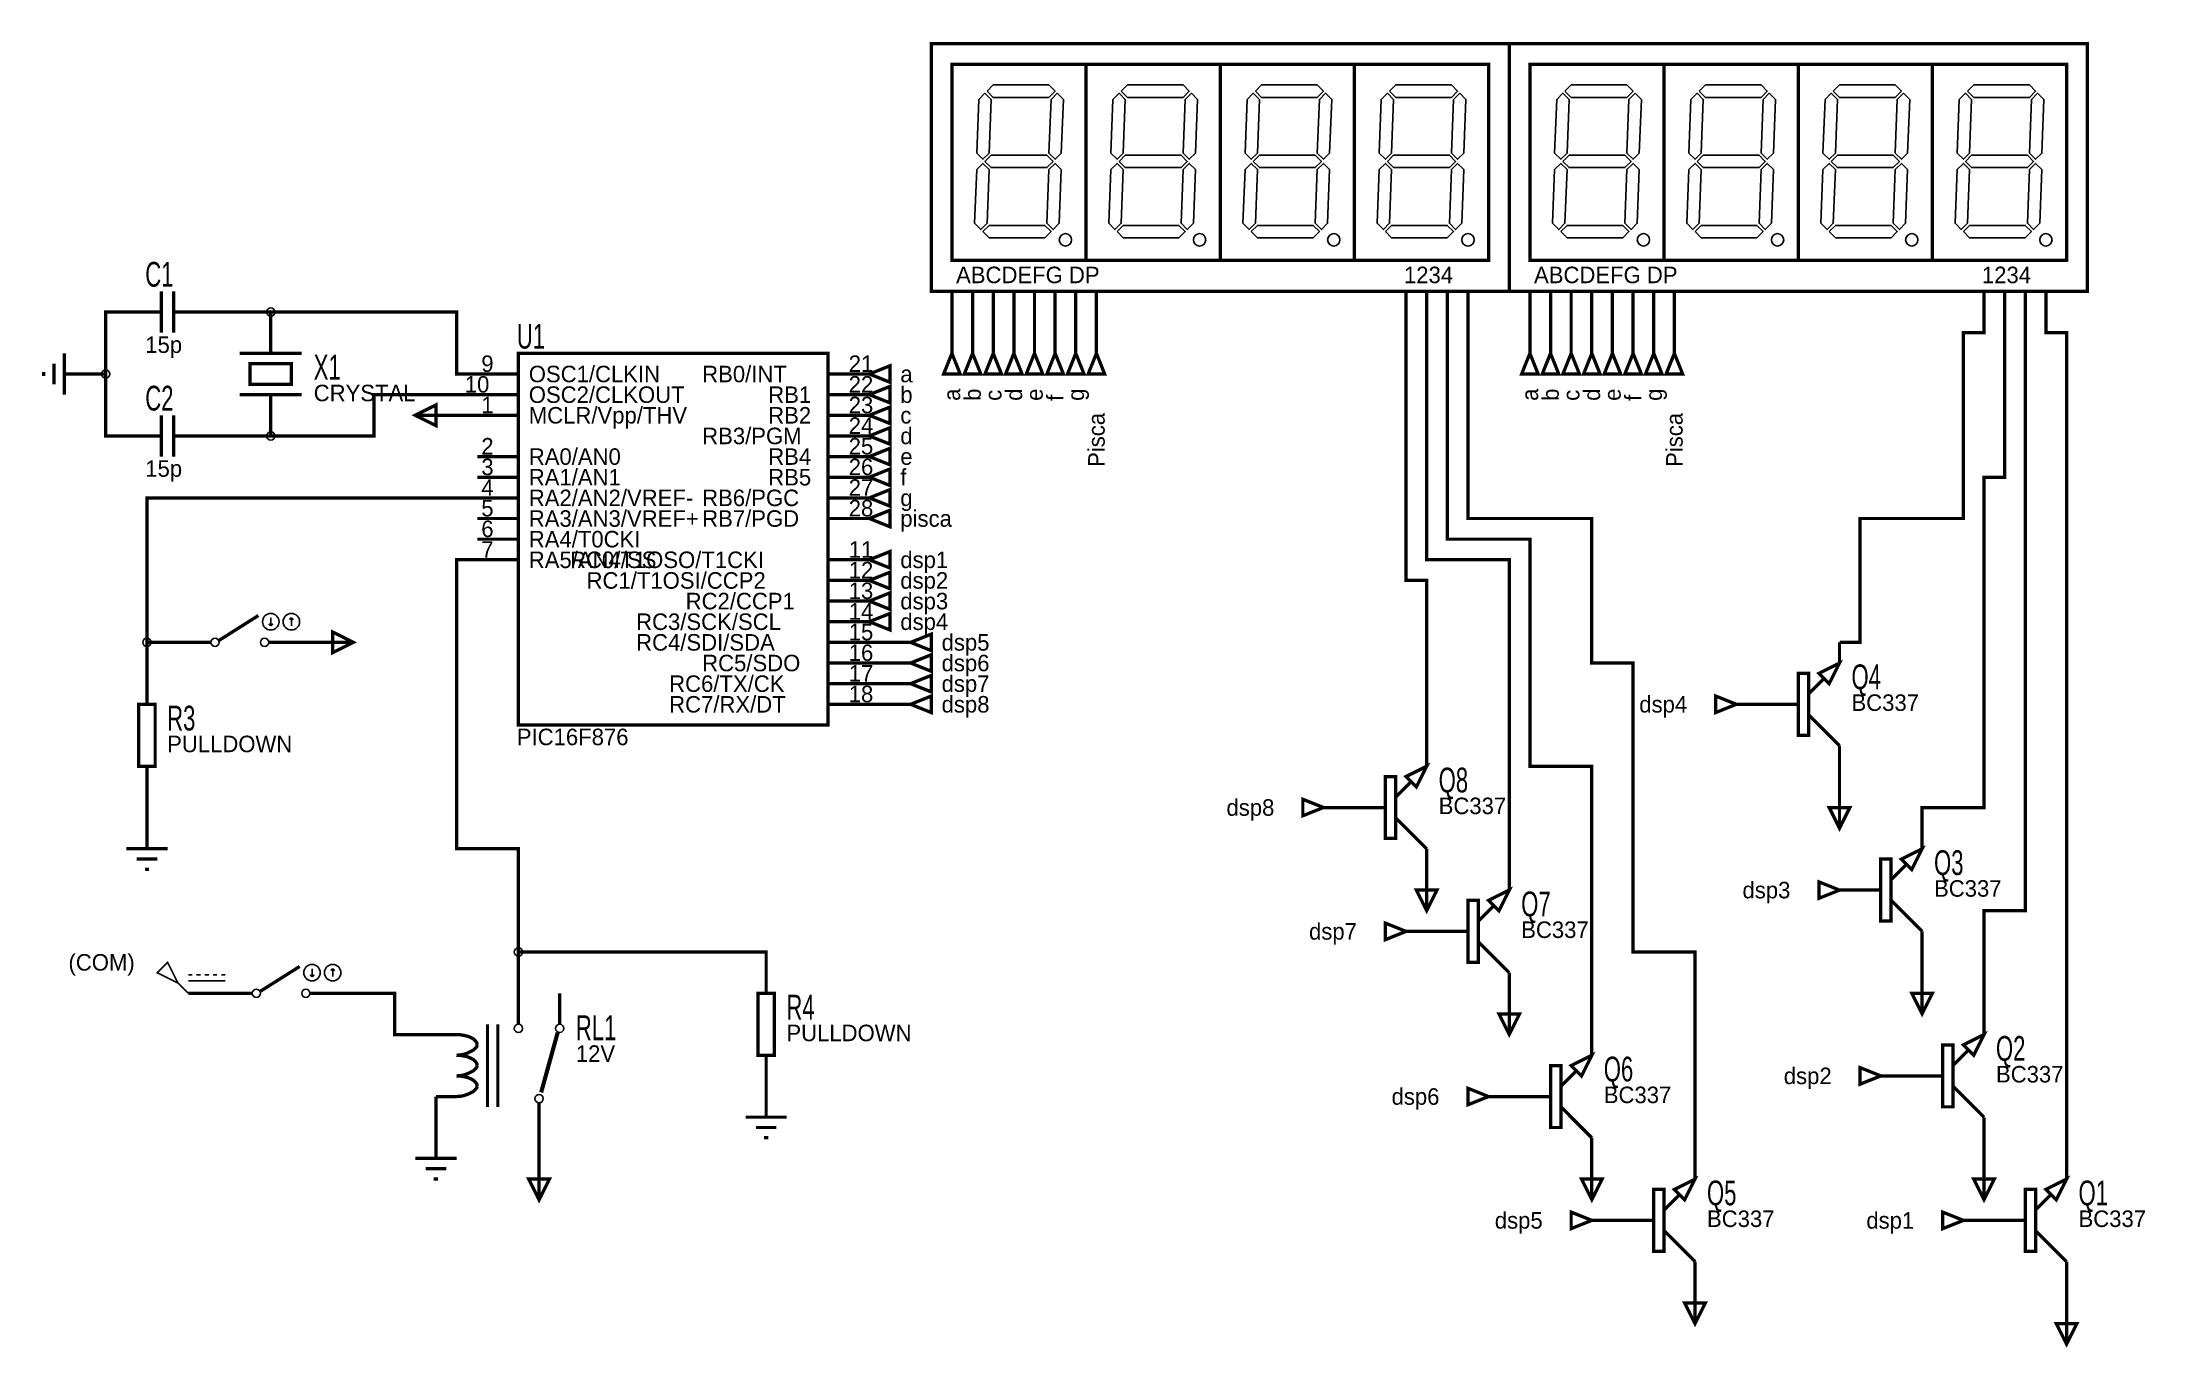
# Model space of a CAD drawing. Extents: x -5.2 to 5, y -2.9 to 3.4.
import ezdxf

# ---------------------------------------------------------------- set-up
doc = ezdxf.new("R2010")
doc.units = 0
doc.layers.get('0').update_dxf_attribs({"linetype": 'CONTINUOUS'})

msp = doc.modelspace()

# ---------------------------------------------------------------- linework, layer by layer
for points, const_width in [([(-0.9, 2.2), (1.9, 2.2), (1.9, 3.4), (-0.9, 3.4), (-0.9, 2.2)], 0.016), ([(1.9, 2.2), (4.7, 2.2), (4.7, 3.4), (1.9, 3.4), (1.9, 2.2)], 0.016), ([(-0.8, 2.35), (-0.15, 2.35), (-0.15, 3.3), (-0.8, 3.3), (-0.8, 2.35)], 0.016), ([(-0.15, 2.35), (0.5, 2.35), (0.5, 3.3), (-0.15, 3.3), (-0.15, 2.35)], 0.016), ([(0.5, 2.35), (1.15, 2.35), (1.15, 3.3), (0.5, 3.3), (0.5, 2.35)], 0.016), ([(1.15, 2.35), (1.8, 2.35), (1.8, 3.3), (1.15, 3.3), (1.15, 2.35)], 0.016), ([(2, 2.35), (2.65, 2.35), (2.65, 3.3), (2, 3.3), (2, 2.35)], 0.016), ([(2.65, 2.35), (3.3, 2.35), (3.3, 3.3), (2.65, 3.3), (2.65, 2.35)], 0.016), ([(3.3, 2.35), (3.95, 2.35), (3.95, 3.3), (3.3, 3.3), (3.3, 2.35)], 0.016), ([(3.95, 2.35), (4.6, 2.35), (4.6, 3.3), (3.95, 3.3), (3.95, 2.35)], 0.016), ([(-4.63, 2.2), (-4.63, 2)], 0.016), ([(-4.57, 2.2), (-4.57, 2)], 0.016), ([(-0.8, 2.1), (-0.8, 2.2)], 0.016), ([(-0.7, 2.1), (-0.7, 2.2)], 0.016), ([(-0.6, 2.1), (-0.6, 2.2)], 0.016), ([(-0.5, 2.1), (-0.5, 2.2)], 0.016), ([(-0.4, 2.1), (-0.4, 2.2)], 0.016), ([(-0.3, 2.1), (-0.3, 2.2)], 0.016), ([(-0.2, 2.1), (-0.2, 2.2)], 0.016), ([(-0.1, 2.1), (-0.1, 2.2)], 0.016), ([(1.4, 2.1), (1.4, 2.2)], 0.016), ([(1.5, 2.1), (1.5, 2.2)], 0.016), ([(1.6, 2.1), (1.6, 2.2)], 0.016), ([(1.7, 2.1), (1.7, 2.2)], 0.016), ([(2, 2.1), (2, 2.2)], 0.016), ([(2.1, 2.1), (2.1, 2.2)], 0.016), ([(2.2, 2.1), (2.2, 2.2)], 0.016), ([(2.3, 2.1), (2.3, 2.2)], 0.016), ([(2.4, 2.1), (2.4, 2.2)], 0.016), ([(2.5, 2.1), (2.5, 2.2)], 0.016), ([(2.6, 2.1), (2.6, 2.2)], 0.016), ([(2.7, 2.1), (2.7, 2.2)], 0.016), ([(4.2, 2.1), (4.2, 2.2)], 0.016), ([(4.3, 2.1), (4.3, 2.2)], 0.016), ([(4.4, 2.1), (4.4, 2.2)], 0.016), ([(4.5, 2.1), (4.5, 2.2)], 0.016), ([(-4.8, 2.1), (-4.9, 2.1), (-4.9, 1.8)], 0.016), ([(-4.8, 2.1), (-4.7, 2.1)], 0.016), ([(-4.63, 2.1), (-4.7, 2.1)], 0.016), ([(-4.57, 2.1), (-4.5, 2.1)], 0.016), ([(-4.4, 2.1), (-4.5, 2.1)], 0.016), ([(-4.4, 2.1), (-4.1, 2.1)], 0.016), ([(-4.1, 2), (-4.1, 2.1)], 0.016), ([(-3.1, 1.8), (-3.2, 1.8), (-3.2, 2.1), (-4.1, 2.1)], 0.016), ([(-0.8, 2.1), (-0.8, 2)], 0.016), ([(-0.7, 2.1), (-0.7, 2)], 0.016), ([(-0.6, 2.1), (-0.6, 2)], 0.016), ([(-0.5, 2.1), (-0.5, 2)], 0.016), ([(-0.4, 2.1), (-0.4, 2)], 0.016), ([(-0.3, 2.1), (-0.3, 2)], 0.016), ([(-0.2, 2.1), (-0.2, 2)], 0.016), ([(-0.1, 2.1), (-0.1, 2)], 0.016), ([(1.4, 2.1), (1.4, 0.8), (1.5, 0.8), (1.5, 0)], 0.016), ([(1.5, 2.1), (1.5, 0.9), (1.9, 0.9), (1.9, -0.6)], 0.016), ([(1.6, 2.1), (1.6, 1), (2, 1), (2, -0.1), (2.3, -0.1), (2.3, -1.4)], 0.016), ([(1.7, 2.1), (1.7, 1.1), (2.3, 1.1), (2.3, 0.4), (2.5, 0.4), (2.5, -1), (2.8, -1), (2.8, -2)], 0.016), ([(2, 2.1), (2, 2)], 0.016), ([(2.1, 2.1), (2.1, 2)], 0.016), ([(2.2, 2.1), (2.2, 2)], 0.016), ([(2.3, 2.1), (2.3, 2)], 0.016), ([(2.4, 2.1), (2.4, 2)], 0.016), ([(2.5, 2.1), (2.5, 2)], 0.016), ([(2.6, 2.1), (2.6, 2)], 0.016), ([(2.7, 2.1), (2.7, 2)], 0.016), ([(4.2, 2.1), (4.2, 2), (4.1, 2), (4.1, 1.1), (3.6, 1.1), (3.6, 0.5), (3.5, 0.5)], 0.016), ([(4.3, 2.1), (4.3, 1.3), (4.2, 1.3), (4.2, -0.3), (3.9, -0.3), (3.9, -0.4)], 0.016), ([(4.4, 2.1), (4.4, -0.8), (4.2, -0.8), (4.2, -1.3)], 0.016), ([(4.5, 2.1), (4.5, 2), (4.6, 2), (4.6, -2)], 0.016), ([(-4.1, 2), (-4.1, 1.9)], 0.016), ([(-0.8, 1.9), (-0.8, 2)], 0.016), ([(-0.7, 1.9), (-0.7, 2)], 0.016), ([(-0.6, 1.9), (-0.6, 2)], 0.016), ([(-0.5, 1.9), (-0.5, 2)], 0.016), ([(-0.4, 1.9), (-0.4, 2)], 0.016), ([(-0.3, 1.9), (-0.3, 2)], 0.016), ([(-0.2, 1.9), (-0.2, 2)], 0.016), ([(-0.1, 1.9), (-0.1, 2)], 0.016), ([(2, 1.9), (2, 2)], 0.016), ([(2.1, 1.9), (2.1, 2)], 0.016), ([(2.2, 1.9), (2.2, 2)], 0.016), ([(2.3, 1.9), (2.3, 2)], 0.016), ([(2.4, 1.9), (2.4, 2)], 0.016), ([(2.5, 1.9), (2.5, 2)], 0.016), ([(2.6, 1.9), (2.6, 2)], 0.016), ([(2.7, 1.9), (2.7, 2)], 0.016), ([(-5.15, 1.85), (-5.15, 1.75)], 0.016), ([(-5.1, 1.9), (-5.1, 1.7)], 0.016), ([(-3.95, 1.9), (-4.25, 1.9)], 0.016), ([(-4.2, 1.75), (-4, 1.75), (-4, 1.85), (-4.2, 1.85), (-4.2, 1.75)], 0.016), ([(-2.9, 0.1), (-1.4, 0.1), (-1.4, 1.9), (-2.9, 1.9), (-2.9, 0.1)], 0.016), ([(-1.1, 1.76), (-1.1, 1.84), (-1.2, 1.8), (-1.1, 1.76)], 0.016), ([(-0.84, 1.8), (-0.76, 1.8), (-0.8, 1.9), (-0.84, 1.8)], 0.016), ([(-0.74, 1.8), (-0.66, 1.8), (-0.7, 1.9), (-0.74, 1.8)], 0.016), ([(-0.64, 1.8), (-0.56, 1.8), (-0.6, 1.9), (-0.64, 1.8)], 0.016), ([(-0.54, 1.8), (-0.46, 1.8), (-0.5, 1.9), (-0.54, 1.8)], 0.016), ([(-0.44, 1.8), (-0.36, 1.8), (-0.4, 1.9), (-0.44, 1.8)], 0.016), ([(-0.34, 1.8), (-0.26, 1.8), (-0.3, 1.9), (-0.34, 1.8)], 0.016), ([(-0.24, 1.8), (-0.16, 1.8), (-0.2, 1.9), (-0.24, 1.8)], 0.016), ([(-0.14, 1.8), (-0.06, 1.8), (-0.1, 1.9), (-0.14, 1.8)], 0.016), ([(1.96, 1.8), (2.04, 1.8), (2, 1.9), (1.96, 1.8)], 0.016), ([(2.06, 1.8), (2.14, 1.8), (2.1, 1.9), (2.06, 1.8)], 0.016), ([(2.16, 1.8), (2.24, 1.8), (2.2, 1.9), (2.16, 1.8)], 0.016), ([(2.26, 1.8), (2.34, 1.8), (2.3, 1.9), (2.26, 1.8)], 0.016), ([(2.36, 1.8), (2.44, 1.8), (2.4, 1.9), (2.36, 1.8)], 0.016), ([(2.46, 1.8), (2.54, 1.8), (2.5, 1.9), (2.46, 1.8)], 0.016), ([(2.56, 1.8), (2.64, 1.8), (2.6, 1.9), (2.56, 1.8)], 0.016), ([(2.66, 1.8), (2.74, 1.8), (2.7, 1.9), (2.66, 1.8)], 0.016), ([(-5.2, 1.81), (-5.2, 1.79)], 0.016), ([(-5, 1.8), (-5.1, 1.8)], 0.016), ([(-5, 1.8), (-4.9, 1.8)], 0.016), ([(-4.8, 1.5), (-4.9, 1.5), (-4.9, 1.8)], 0.016), ([(-3.1, 1.8), (-2.9, 1.8)], 0.016), ([(-1.2, 1.8), (-1.4, 1.8)], 0.016), ([(-1.2, 1.8), (-1.3, 1.8)], 0.016), ([(-1.2, 1.8), (-1.3, 1.8)], 0.016), ([(-1.1, 1.66), (-1.1, 1.74), (-1.2, 1.7), (-1.1, 1.66)], 0.016), ([(-3.95, 1.7), (-4.25, 1.7)], 0.016), ([(-3.1, 1.7), (-3.6, 1.7), (-3.6, 1.5), (-4.1, 1.5)], 0.016), ([(-4.1, 1.6), (-4.1, 1.7)], 0.016), ([(-3.3, 1.55), (-3.4, 1.6), (-3.3, 1.65), (-3.3, 1.55)], 0.016), ([(-3.1, 1.7), (-2.9, 1.7)], 0.016), ([(-1.2, 1.7), (-1.4, 1.7)], 0.016), ([(-1.2, 1.7), (-1.3, 1.7)], 0.016), ([(-1.2, 1.7), (-1.3, 1.7)], 0.016), ([(-1.1, 1.56), (-1.1, 1.64), (-1.2, 1.6), (-1.1, 1.56)], 0.016), ([(-4.63, 1.6), (-4.63, 1.4)], 0.016), ([(-4.57, 1.6), (-4.57, 1.4)], 0.016), ([(-4.1, 1.6), (-4.1, 1.5)], 0.016), ([(-3.2, 1.6), (-3.4, 1.6)], 0.016), ([(-3.1, 1.6), (-3.2, 1.6)], 0.016), ([(-3.1, 1.6), (-2.9, 1.6)], 0.016), ([(-1.2, 1.6), (-1.4, 1.6)], 0.016), ([(-1.2, 1.6), (-1.3, 1.6)], 0.016), ([(-1.2, 1.6), (-1.3, 1.6)], 0.016), ([(-1.1, 1.46), (-1.1, 1.54), (-1.2, 1.5), (-1.1, 1.46)], 0.016), ([(-4.8, 1.5), (-4.7, 1.5)], 0.016), ([(-4.63, 1.5), (-4.7, 1.5)], 0.016), ([(-4.57, 1.5), (-4.5, 1.5)], 0.016), ([(-4.4, 1.5), (-4.5, 1.5)], 0.016), ([(-4.4, 1.5), (-4.1, 1.5)], 0.016), ([(-1.2, 1.5), (-1.4, 1.5)], 0.016), ([(-1.2, 1.5), (-1.3, 1.5)], 0.016), ([(-1.2, 1.5), (-1.3, 1.5)], 0.016), ([(-1.1, 1.36), (-1.1, 1.44), (-1.2, 1.4), (-1.1, 1.36)], 0.016), ([(-3.1, 1.4), (-2.9, 1.4)], 0.016), ([(-1.2, 1.4), (-1.4, 1.4)], 0.016), ([(-1.2, 1.4), (-1.3, 1.4)], 0.016), ([(-1.2, 1.4), (-1.3, 1.4)], 0.016), ([(-1.1, 1.26), (-1.1, 1.34), (-1.2, 1.3), (-1.1, 1.26)], 0.016), ([(-3.1, 1.3), (-2.9, 1.3)], 0.016), ([(-1.2, 1.3), (-1.4, 1.3)], 0.016), ([(-1.2, 1.3), (-1.3, 1.3)], 0.016), ([(-1.2, 1.3), (-1.3, 1.3)], 0.016), ([(-1.1, 1.16), (-1.1, 1.24), (-1.2, 1.2), (-1.1, 1.16)], 0.016), ([(-3.1, 1.2), (-4.7, 1.2), (-4.7, 0.5)], 0.016), ([(-3.1, 1.2), (-2.9, 1.2)], 0.016), ([(-1.2, 1.2), (-1.4, 1.2)], 0.016), ([(-1.2, 1.2), (-1.3, 1.2)], 0.016), ([(-1.2, 1.2), (-1.3, 1.2)], 0.016), ([(-1.1, 1.06), (-1.1, 1.14), (-1.2, 1.1), (-1.1, 1.06)], 0.016), ([(-3.1, 1.1), (-2.9, 1.1)], 0.016), ([(-1.2, 1.1), (-1.4, 1.1)], 0.016), ([(-1.2, 1.1), (-1.3, 1.1)], 0.016), ([(-1.2, 1.1), (-1.3, 1.1)], 0.016), ([(-3.1, 1), (-2.9, 1)], 0.016), ([(-1.1, 0.86), (-1.1, 0.94), (-1.2, 0.9), (-1.1, 0.86)], 0.016), ([(-3.1, 0.9), (-3.2, 0.9), (-3.2, -0.5), (-2.9, -0.5), (-2.9, -1)], 0.016), ([(-3.1, 0.9), (-2.9, 0.9)], 0.016), ([(-1.2, 0.9), (-1.4, 0.9)], 0.016), ([(-1.2, 0.9), (-1.3, 0.9)], 0.016), ([(-1.2, 0.9), (-1.3, 0.9)], 0.016), ([(-1.1, 0.76), (-1.1, 0.84), (-1.2, 0.8), (-1.1, 0.76)], 0.016), ([(-1.2, 0.8), (-1.4, 0.8)], 0.016), ([(-1.2, 0.8), (-1.3, 0.8)], 0.016), ([(-1.2, 0.8), (-1.3, 0.8)], 0.016), ([(-1.1, 0.66), (-1.1, 0.74), (-1.2, 0.7), (-1.1, 0.66)], 0.016), ([(-4.35, 0.51), (-4.16, 0.63)], 0.016), ([(-4.1, 0.58), (-4.1, 0.62)], 0.008), ([(-4, 0.62), (-4.01, 0.61)], 0.008), ([(-4, 0.62), (-3.99, 0.61)], 0.008), ([(-4, 0.62), (-4, 0.58)], 0.008), ([(-1.2, 0.7), (-1.4, 0.7)], 0.016), ([(-1.2, 0.7), (-1.3, 0.7)], 0.016), ([(-1.2, 0.7), (-1.3, 0.7)], 0.016), ([(-1.1, 0.56), (-1.1, 0.64), (-1.2, 0.6), (-1.1, 0.56)], 0.016), ([(-4.1, 0.58), (-4.11, 0.59)], 0.008), ([(-4.1, 0.58), (-4.09, 0.59)], 0.008), ([(-3.8, 0.55), (-3.7, 0.5), (-3.8, 0.45), (-3.8, 0.55)], 0.016), ([(-1.2, 0.6), (-1.4, 0.6)], 0.016), ([(-1.2, 0.6), (-1.3, 0.6)], 0.016), ([(-1.2, 0.6), (-1.3, 0.6)], 0.016), ([(-0.9, 0.54), (-0.9, 0.46), (-1, 0.5), (-0.9, 0.54)], 0.016), ([(-4.7, 0.3), (-4.7, 0.5)], 0.016), ([(-4.5, 0.5), (-4.7, 0.5)], 0.016), ([(-4.5, 0.5), (-4.4, 0.5)], 0.016), ([(-4.4, 0.5), (-4.39, 0.5)], 0.016), ([(-4.11, 0.5), (-4.1, 0.5)], 0.016), ([(-4, 0.5), (-4.1, 0.5)], 0.016), ([(-3.9, 0.5), (-4, 0.5)], 0.016), ([(-3.9, 0.5), (-3.7, 0.5)], 0.016), ([(-1.2, 0.5), (-1.4, 0.5)], 0.016), ([(-1.2, 0.4), (-1.4, 0.4)], 0.016), ([(-1.2, 0.5), (-1.1, 0.5)], 0.016), ([(-1.2, 0.4), (-1.1, 0.4)], 0.016), ([(-1, 0.5), (-1.1, 0.5)], 0.016), ([(-1, 0.4), (-1.1, 0.4)], 0.016), ([(-0.9, 0.44), (-0.9, 0.36), (-1, 0.4), (-0.9, 0.44)], 0.016), ([(3.5, 0.4), (3.4, 0.35), (3.45, 0.3), (3.5, 0.4)], 0.016), ([(3.5, 0.5), (3.5, 0.4)], 0.016), ([(-4.7, 0.3), (-4.7, 0.2)], 0.016), ([(-1.2, 0.3), (-1.4, 0.3)], 0.016), ([(-1.2, 0.3), (-1.1, 0.3)], 0.016), ([(-1, 0.3), (-1.1, 0.3)], 0.016), ([(-0.9, 0.34), (-0.9, 0.26), (-1, 0.3), (-0.9, 0.34)], 0.016), ([(3.3, 0.05), (3.35, 0.05), (3.35, 0.35), (3.3, 0.35), (3.3, 0.05)], 0.016), ([(3.35, 0.25), (3.42, 0.32)], 0.016), ([(-4.74, -0.1), (-4.66, -0.1), (-4.66, 0.2), (-4.74, 0.2), (-4.74, -0.1)], 0.016), ([(-1.2, 0.2), (-1.4, 0.2)], 0.016), ([(-1.2, 0.2), (-1.1, 0.2)], 0.016), ([(-1, 0.2), (-1.1, 0.2)], 0.016), ([(-0.9, 0.24), (-0.9, 0.16), (-1, 0.2), (-0.9, 0.24)], 0.016), ([(2.9, 0.24), (2.9, 0.16), (3, 0.2), (2.9, 0.24)], 0.016), ([(3, 0.2), (3.1, 0.2)], 0.016), ([(3.2, 0.2), (3.1, 0.2)], 0.016), ([(3.2, 0.2), (3.3, 0.2)], 0.016), ([(3.35, 0.15), (3.5, 0)], 0.016), ([(1.5, 0), (1.5, -0.1)], 0.016), ([(3.5, -0.1), (3.5, 0)], 0.016), ([(-4.7, -0.2), (-4.7, -0.1)], 0.016), ([(1.5, -0.1), (1.4, -0.15), (1.45, -0.2), (1.5, -0.1)], 0.016), ([(3.5, -0.2), (3.5, -0.1)], 0.016), ([(-4.7, -0.4), (-4.7, -0.2)], 0.016), ([(1.3, -0.45), (1.35, -0.45), (1.35, -0.15), (1.3, -0.15), (1.3, -0.45)], 0.016), ([(1.35, -0.25), (1.42, -0.18)], 0.016), ([(3.5, -0.2), (3.5, -0.4)], 0.016), ([(0.9, -0.26), (0.9, -0.34), (1, -0.3), (0.9, -0.26)], 0.016), ([(1, -0.3), (1.1, -0.3)], 0.016), ([(1.2, -0.3), (1.1, -0.3)], 0.016), ([(1.2, -0.3), (1.3, -0.3)], 0.016), ([(3.55, -0.3), (3.5, -0.4), (3.45, -0.3), (3.55, -0.3)], 0.016), ([(-4.7, -0.4), (-4.7, -0.5)], 0.016), ([(1.35, -0.35), (1.5, -0.5)], 0.016), ([(3.9, -0.4), (3.9, -0.5)], 0.016), ([(-4.8, -0.5), (-4.6, -0.5)], 0.016), ([(1.5, -0.6), (1.5, -0.5)], 0.016), ([(3.9, -0.5), (3.8, -0.55), (3.85, -0.6), (3.9, -0.5)], 0.016), ([(-4.75, -0.55), (-4.65, -0.55)], 0.016), ([(-4.71, -0.6), (-4.69, -0.6)], 0.016), ([(1.5, -0.6), (1.5, -0.6)], 0.016), ([(1.5, -0.6), (1.5, -0.8)], 0.016), ([(1.9, -0.6), (1.9, -0.7)], 0.016), ([(3.7, -0.85), (3.75, -0.85), (3.75, -0.55), (3.7, -0.55), (3.7, -0.85)], 0.016), ([(3.75, -0.65), (3.82, -0.58)], 0.016), ([(1.55, -0.7), (1.5, -0.8), (1.45, -0.7), (1.55, -0.7)], 0.016), ([(1.9, -0.7), (1.8, -0.75), (1.85, -0.8), (1.9, -0.7)], 0.016), ([(3.4, -0.66), (3.4, -0.74), (3.5, -0.7), (3.4, -0.66)], 0.016), ([(3.5, -0.7), (3.6, -0.7)], 0.016), ([(3.6, -0.7), (3.6, -0.7)], 0.016), ([(3.6, -0.7), (3.7, -0.7)], 0.016), ([(1.7, -1.05), (1.75, -1.05), (1.75, -0.75), (1.7, -0.75), (1.7, -1.05)], 0.016), ([(1.75, -0.85), (1.82, -0.78)], 0.016), ([(3.75, -0.75), (3.9, -0.9)], 0.016), ([(1.3, -0.86), (1.3, -0.94), (1.4, -0.9), (1.3, -0.86)], 0.016), ([(1.4, -0.9), (1.5, -0.9)], 0.016), ([(1.6, -0.9), (1.5, -0.9)], 0.016), ([(1.6, -0.9), (1.7, -0.9)], 0.016), ([(3.9, -1), (3.9, -0.9)], 0.016), ([(-2.9, -1.2), (-2.9, -1)], 0.016), ([(-1.7, -1.1), (-1.7, -1), (-2.9, -1)], 0.016), ([(1.75, -0.95), (1.9, -1.1)], 0.016), ([(3.9, -1.1), (3.9, -1)], 0.016), ([(-4.55, -1.15), (-4.65, -1.1), (-4.6, -1.05), (-4.55, -1.15)], 0.008), ([(-4.5, -1.11), (-4.48, -1.11)], 0.008), ([(-4.46, -1.11), (-4.44, -1.11)], 0.008), ([(-4.42, -1.11), (-4.4, -1.11)], 0.008), ([(-4.38, -1.11), (-4.36, -1.11)], 0.008), ([(-4.34, -1.11), (-4.32, -1.11)], 0.008), ([(-4.15, -1.19), (-3.96, -1.07)], 0.016), ([(-3.9, -1.12), (-3.91, -1.11)], 0.008), ([(-3.9, -1.12), (-3.9, -1.08)], 0.008), ([(-3.9, -1.12), (-3.89, -1.11)], 0.008), ([(-3.8, -1.08), (-3.81, -1.09)], 0.008), ([(-3.8, -1.08), (-3.79, -1.09)], 0.008), ([(-3.8, -1.08), (-3.8, -1.12)], 0.008), ([(-1.7, -1.1), (-1.7, -1.2)], 0.016), ([(1.9, -1.2), (1.9, -1.1)], 0.016), ([(3.9, -1.1), (3.9, -1.3)], 0.016), ([(-4.5, -1.2), (-4.55, -1.15)], 0.008), ([(-4.3, -1.2), (-4.5, -1.2)], 0.016), ([(-4.5, -1.14), (-4.32, -1.14)], 0.008), ([(-4.3, -1.2), (-4.2, -1.2)], 0.016), ([(-4.2, -1.2), (-4.19, -1.2)], 0.016), ([(-3.91, -1.2), (-3.9, -1.2)], 0.016), ([(-3.8, -1.2), (-3.9, -1.2)], 0.016), ([(-3.8, -1.2), (-3.5, -1.2), (-3.5, -1.4), (-3.3, -1.4)], 0.016), ([(-2.9, -1.2), (-2.9, -1.3)], 0.016), ([(-2.7, -1.2), (-2.7, -1.3)], 0.016), ([(-1.74, -1.5), (-1.66, -1.5), (-1.66, -1.2), (-1.74, -1.2), (-1.74, -1.5)], 0.016), ([(1.9, -1.2), (1.9, -1.2)], 0.016), ([(1.9, -1.2), (1.9, -1.4)], 0.016), ([(3.95, -1.2), (3.9, -1.3), (3.85, -1.2), (3.95, -1.2)], 0.016), ([(-2.9, -1.35), (-2.9, -1.3)], 0.016), ([(-2.7, -1.35), (-2.7, -1.3)], 0.016), ([(1.95, -1.3), (1.9, -1.4), (1.85, -1.3), (1.95, -1.3)], 0.016), ([(4.2, -1.3), (4.2, -1.4)], 0.016), ([(-3.3, -1.4), (-3.2, -1.4)], 0.016), ([(-3.1, -1.45), (-3.102, -1.439), (-3.109, -1.43), (-3.118, -1.421), (-3.131, -1.414), (-3.146, -1.408), (-3.163, -1.404), (-3.181, -1.401), (-3.2, -1.4)], 0.016), ([(-3.05, -1.35), (-3.05, -1.75)], 0.016), ([(-3, -1.35), (-3, -1.75)], 0.016), ([(-2.79, -1.68), (-2.71, -1.39)], 0.02), ([(2.3, -1.4), (2.3, -1.5)], 0.016), ([(4.2, -1.4), (4.1, -1.45), (4.15, -1.5), (4.2, -1.4)], 0.016), ([(-3.1, -1.45), (-3.102, -1.458), (-3.109, -1.466), (-3.118, -1.475), (-3.131, -1.482), (-3.146, -1.489), (-3.163, -1.495), (-3.181, -1.499), (-3.2, -1.5)], 0.016), ([(-3.1, -1.55), (-3.102, -1.539), (-3.109, -1.53), (-3.118, -1.521), (-3.131, -1.514), (-3.146, -1.508), (-3.163, -1.504), (-3.181, -1.501), (-3.2, -1.5)], 0.016), ([(-1.7, -1.6), (-1.7, -1.5)], 0.016), ([(2.3, -1.5), (2.2, -1.55), (2.25, -1.6), (2.3, -1.5)], 0.016), ([(4, -1.75), (4.05, -1.75), (4.05, -1.45), (4, -1.45), (4, -1.75)], 0.016), ([(4.05, -1.55), (4.12, -1.48)], 0.016), ([(-3.1, -1.55), (-3.102, -1.558), (-3.109, -1.566), (-3.118, -1.575), (-3.131, -1.582), (-3.146, -1.589), (-3.163, -1.595), (-3.181, -1.599), (-3.2, -1.6)], 0.016), ([(-3.1, -1.65), (-3.102, -1.639), (-3.109, -1.63), (-3.118, -1.621), (-3.131, -1.614), (-3.146, -1.608), (-3.163, -1.604), (-3.181, -1.601), (-3.2, -1.6)], 0.016), ([(-1.7, -1.7), (-1.7, -1.6)], 0.016), ([(2.1, -1.85), (2.15, -1.85), (2.15, -1.55), (2.1, -1.55), (2.1, -1.85)], 0.016), ([(2.15, -1.65), (2.22, -1.58)], 0.016), ([(3.6, -1.56), (3.6, -1.64), (3.7, -1.6), (3.6, -1.56)], 0.016), ([(3.7, -1.6), (3.8, -1.6)], 0.016), ([(3.9, -1.6), (3.8, -1.6)], 0.016), ([(3.9, -1.6), (4, -1.6)], 0.016), ([(-3.3, -1.7), (-3.3, -1.9)], 0.016), ([(-3.3, -1.7), (-3.2, -1.7)], 0.016), ([(-3.1, -1.65), (-3.102, -1.658), (-3.109, -1.666), (-3.118, -1.675), (-3.131, -1.682), (-3.146, -1.689), (-3.163, -1.695), (-3.181, -1.699), (-3.2, -1.7)], 0.016), ([(-2.8, -1.8), (-2.8, -1.73)], 0.016), ([(-1.7, -1.7), (-1.7, -1.8)], 0.016), ([(1.7, -1.66), (1.7, -1.74), (1.8, -1.7), (1.7, -1.66)], 0.016), ([(1.8, -1.7), (1.9, -1.7)], 0.016), ([(2, -1.7), (1.9, -1.7)], 0.016), ([(2, -1.7), (2.1, -1.7)], 0.016), ([(4.05, -1.65), (4.2, -1.8)], 0.016), ([(-2.8, -1.9), (-2.8, -1.8)], 0.016), ([(-1.8, -1.8), (-1.6, -1.8)], 0.016), ([(2.15, -1.75), (2.3, -1.9)], 0.016), ([(4.2, -1.9), (4.2, -1.8)], 0.016), ([(-3.3, -1.9), (-3.3, -2)], 0.016), ([(-2.8, -1.9), (-2.8, -2)], 0.016), ([(-1.75, -1.85), (-1.65, -1.85)], 0.016), ([(-1.71, -1.9), (-1.69, -1.9)], 0.016), ([(2.3, -2), (2.3, -1.9)], 0.016), ([(4.2, -2), (4.2, -1.9)], 0.016), ([(-3.4, -2), (-3.2, -2)], 0.016), ([(-2.8, -2), (-2.8, -2.2)], 0.016), ([(2.3, -2), (2.3, -2)], 0.016), ([(2.3, -2), (2.3, -2.2)], 0.016), ([(2.8, -2), (2.8, -2.1)], 0.016), ([(4.2, -2), (4.2, -2.2)], 0.016), ([(4.6, -2), (4.6, -2.1)], 0.016), ([(-3.35, -2.05), (-3.25, -2.05)], 0.016), ([(-3.31, -2.1), (-3.29, -2.1)], 0.016), ([(-2.75, -2.1), (-2.8, -2.2), (-2.85, -2.1), (-2.75, -2.1)], 0.016), ([(2.25, -2.1), (2.3, -2.2), (2.35, -2.1), (2.25, -2.1)], 0.016), ([(2.8, -2.1), (2.7, -2.15), (2.75, -2.2), (2.8, -2.1)], 0.016), ([(4.15, -2.1), (4.2, -2.2), (4.25, -2.1), (4.15, -2.1)], 0.016), ([(4.6, -2.1), (4.5, -2.15), (4.55, -2.2), (4.6, -2.1)], 0.016), ([(2.6, -2.45), (2.65, -2.45), (2.65, -2.15), (2.6, -2.15), (2.6, -2.45)], 0.016), ([(2.65, -2.25), (2.72, -2.18)], 0.016), ([(4.4, -2.45), (4.45, -2.45), (4.45, -2.15), (4.4, -2.15), (4.4, -2.45)], 0.016), ([(4.45, -2.25), (4.52, -2.18)], 0.016), ([(2.2, -2.26), (2.2, -2.34), (2.3, -2.3), (2.2, -2.26)], 0.016), ([(2.3, -2.3), (2.4, -2.3)], 0.016), ([(2.5, -2.3), (2.4, -2.3)], 0.016), ([(2.5, -2.3), (2.6, -2.3)], 0.016), ([(2.65, -2.35), (2.8, -2.5)], 0.016), ([(4, -2.26), (4, -2.34), (4.1, -2.3), (4, -2.26)], 0.016), ([(4.1, -2.3), (4.2, -2.3)], 0.016), ([(4.3, -2.3), (4.2, -2.3)], 0.016), ([(4.3, -2.3), (4.4, -2.3)], 0.016), ([(4.45, -2.35), (4.6, -2.5)], 0.016), ([(2.8, -2.6), (2.8, -2.5)], 0.016), ([(4.6, -2.6), (4.6, -2.5)], 0.016), ([(2.8, -2.6), (2.8, -2.6)], 0.016), ([(2.8, -2.6), (2.8, -2.8)], 0.016), ([(4.6, -2.7), (4.6, -2.6)], 0.016), ([(2.85, -2.7), (2.8, -2.8), (2.75, -2.7), (2.85, -2.7)], 0.016), ([(4.6, -2.7), (4.6, -2.9)], 0.016), ([(4.65, -2.8), (4.6, -2.9), (4.55, -2.8), (4.65, -2.8)], 0.016)]:
    msp.add_lwpolyline(points, dxfattribs=dict(const_width=const_width))
for points in [[(-0.67, 3.13), (-0.64, 3.16), (-0.61, 3.13), (-0.62, 2.87), (-0.65, 2.84), (-0.68, 2.87), (-0.67, 3.13)], [(-0.63, 3.17), (-0.6, 3.2), (-0.33, 3.2), (-0.3, 3.17), (-0.33, 3.14), (-0.6, 3.14), (-0.63, 3.17)], [(-0.32, 3.13), (-0.29, 3.16), (-0.26, 3.13), (-0.27, 2.87), (-0.3, 2.84), (-0.33, 2.87), (-0.32, 3.13)], [(-0.02, 3.13), (0.01, 3.16), (0.04, 3.13), (0.03, 2.87), (0, 2.84), (-0.03, 2.87), (-0.02, 3.13)], [(0.02, 3.17), (0.05, 3.2), (0.32, 3.2), (0.35, 3.17), (0.32, 3.14), (0.05, 3.14), (0.02, 3.17)], [(0.33, 3.13), (0.36, 3.16), (0.39, 3.13), (0.38, 2.87), (0.35, 2.84), (0.32, 2.87), (0.33, 3.13)], [(0.63, 3.13), (0.66, 3.16), (0.69, 3.13), (0.68, 2.87), (0.65, 2.84), (0.62, 2.87), (0.63, 3.13)], [(0.67, 3.17), (0.7, 3.2), (0.97, 3.2), (1, 3.17), (0.97, 3.14), (0.7, 3.14), (0.67, 3.17)], [(0.98, 3.13), (1.01, 3.16), (1.04, 3.13), (1.03, 2.87), (1, 2.84), (0.97, 2.87), (0.98, 3.13)], [(1.28, 3.13), (1.31, 3.16), (1.34, 3.13), (1.33, 2.87), (1.3, 2.84), (1.27, 2.87), (1.28, 3.13)], [(1.32, 3.17), (1.35, 3.2), (1.62, 3.2), (1.65, 3.17), (1.62, 3.14), (1.35, 3.14), (1.32, 3.17)], [(1.63, 3.13), (1.66, 3.16), (1.69, 3.13), (1.68, 2.87), (1.65, 2.84), (1.62, 2.87), (1.63, 3.13)], [(2.13, 3.13), (2.16, 3.16), (2.19, 3.13), (2.18, 2.87), (2.15, 2.84), (2.12, 2.87), (2.13, 3.13)], [(2.17, 3.17), (2.2, 3.2), (2.47, 3.2), (2.5, 3.17), (2.47, 3.14), (2.2, 3.14), (2.17, 3.17)], [(2.48, 3.13), (2.51, 3.16), (2.54, 3.13), (2.53, 2.87), (2.5, 2.84), (2.47, 2.87), (2.48, 3.13)], [(2.78, 3.13), (2.81, 3.16), (2.84, 3.13), (2.83, 2.87), (2.8, 2.84), (2.77, 2.87), (2.78, 3.13)], [(2.82, 3.17), (2.85, 3.2), (3.12, 3.2), (3.15, 3.17), (3.12, 3.14), (2.85, 3.14), (2.82, 3.17)], [(3.13, 3.13), (3.16, 3.16), (3.19, 3.13), (3.18, 2.87), (3.15, 2.84), (3.12, 2.87), (3.13, 3.13)], [(3.43, 3.13), (3.46, 3.16), (3.49, 3.13), (3.48, 2.87), (3.45, 2.84), (3.42, 2.87), (3.43, 3.13)], [(3.47, 3.17), (3.5, 3.2), (3.77, 3.2), (3.8, 3.17), (3.77, 3.14), (3.5, 3.14), (3.47, 3.17)], [(3.78, 3.13), (3.81, 3.16), (3.84, 3.13), (3.83, 2.87), (3.8, 2.84), (3.77, 2.87), (3.78, 3.13)], [(4.08, 3.13), (4.11, 3.16), (4.14, 3.13), (4.13, 2.87), (4.1, 2.84), (4.07, 2.87), (4.08, 3.13)], [(4.12, 3.17), (4.15, 3.2), (4.42, 3.2), (4.45, 3.17), (4.42, 3.14), (4.15, 3.14), (4.12, 3.17)], [(4.43, 3.13), (4.46, 3.16), (4.49, 3.13), (4.48, 2.87), (4.45, 2.84), (4.42, 2.87), (4.43, 3.13)], [(-0.64, 2.83), (-0.61, 2.86), (-0.34, 2.86), (-0.31, 2.83), (-0.34, 2.8), (-0.61, 2.8), (-0.64, 2.83)], [(0.01, 2.83), (0.04, 2.86), (0.31, 2.86), (0.34, 2.83), (0.31, 2.8), (0.04, 2.8), (0.01, 2.83)], [(0.66, 2.83), (0.69, 2.86), (0.96, 2.86), (0.99, 2.83), (0.96, 2.8), (0.69, 2.8), (0.66, 2.83)], [(1.31, 2.83), (1.34, 2.86), (1.61, 2.86), (1.64, 2.83), (1.61, 2.8), (1.34, 2.8), (1.31, 2.83)], [(2.16, 2.83), (2.19, 2.86), (2.46, 2.86), (2.49, 2.83), (2.46, 2.8), (2.19, 2.8), (2.16, 2.83)], [(2.81, 2.83), (2.84, 2.86), (3.11, 2.86), (3.14, 2.83), (3.11, 2.8), (2.84, 2.8), (2.81, 2.83)], [(3.46, 2.83), (3.49, 2.86), (3.76, 2.86), (3.79, 2.83), (3.76, 2.8), (3.49, 2.8), (3.46, 2.83)], [(4.11, 2.83), (4.14, 2.86), (4.41, 2.86), (4.44, 2.83), (4.41, 2.8), (4.14, 2.8), (4.11, 2.83)], [(-0.68, 2.79), (-0.65, 2.82), (-0.62, 2.79), (-0.63, 2.53), (-0.66, 2.5), (-0.69, 2.53), (-0.68, 2.79)], [(-0.33, 2.79), (-0.3, 2.82), (-0.27, 2.79), (-0.28, 2.53), (-0.31, 2.5), (-0.34, 2.53), (-0.33, 2.79)], [(-0.03, 2.79), (0, 2.82), (0.03, 2.79), (0.02, 2.53), (-0.01, 2.5), (-0.04, 2.53), (-0.03, 2.79)], [(0.32, 2.79), (0.35, 2.82), (0.38, 2.79), (0.37, 2.53), (0.34, 2.5), (0.31, 2.53), (0.32, 2.79)], [(0.62, 2.79), (0.65, 2.82), (0.68, 2.79), (0.67, 2.53), (0.64, 2.5), (0.61, 2.53), (0.62, 2.79)], [(0.97, 2.79), (1, 2.82), (1.03, 2.79), (1.02, 2.53), (0.99, 2.5), (0.96, 2.53), (0.97, 2.79)], [(1.27, 2.79), (1.3, 2.82), (1.33, 2.79), (1.32, 2.53), (1.29, 2.5), (1.26, 2.53), (1.27, 2.79)], [(1.62, 2.79), (1.65, 2.82), (1.68, 2.79), (1.67, 2.53), (1.64, 2.5), (1.61, 2.53), (1.62, 2.79)], [(2.12, 2.79), (2.15, 2.82), (2.18, 2.79), (2.17, 2.53), (2.14, 2.5), (2.11, 2.53), (2.12, 2.79)], [(2.47, 2.79), (2.5, 2.82), (2.53, 2.79), (2.52, 2.53), (2.49, 2.5), (2.46, 2.53), (2.47, 2.79)], [(2.77, 2.79), (2.8, 2.82), (2.83, 2.79), (2.82, 2.53), (2.79, 2.5), (2.76, 2.53), (2.77, 2.79)], [(3.12, 2.79), (3.15, 2.82), (3.18, 2.79), (3.17, 2.53), (3.14, 2.5), (3.11, 2.53), (3.12, 2.79)], [(3.42, 2.79), (3.45, 2.82), (3.48, 2.79), (3.47, 2.53), (3.44, 2.5), (3.41, 2.53), (3.42, 2.79)], [(3.77, 2.79), (3.8, 2.82), (3.83, 2.79), (3.82, 2.53), (3.79, 2.5), (3.76, 2.53), (3.77, 2.79)], [(4.07, 2.79), (4.1, 2.82), (4.13, 2.79), (4.12, 2.53), (4.09, 2.5), (4.06, 2.53), (4.07, 2.79)], [(4.42, 2.79), (4.45, 2.82), (4.48, 2.79), (4.47, 2.53), (4.44, 2.5), (4.41, 2.53), (4.42, 2.79)], [(-0.65, 2.49), (-0.62, 2.52), (-0.35, 2.52), (-0.32, 2.49), (-0.35, 2.46), (-0.62, 2.46), (-0.65, 2.49)], [(0, 2.49), (0.03, 2.52), (0.3, 2.52), (0.33, 2.49), (0.3, 2.46), (0.03, 2.46), (0, 2.49)], [(0.65, 2.49), (0.68, 2.52), (0.95, 2.52), (0.98, 2.49), (0.95, 2.46), (0.68, 2.46), (0.65, 2.49)], [(1.3, 2.49), (1.33, 2.52), (1.6, 2.52), (1.63, 2.49), (1.6, 2.46), (1.33, 2.46), (1.3, 2.49)], [(2.15, 2.49), (2.18, 2.52), (2.45, 2.52), (2.48, 2.49), (2.45, 2.46), (2.18, 2.46), (2.15, 2.49)], [(2.8, 2.49), (2.83, 2.52), (3.1, 2.52), (3.13, 2.49), (3.1, 2.46), (2.83, 2.46), (2.8, 2.49)], [(3.45, 2.49), (3.48, 2.52), (3.75, 2.52), (3.78, 2.49), (3.75, 2.46), (3.48, 2.46), (3.45, 2.49)], [(4.1, 2.49), (4.13, 2.52), (4.4, 2.52), (4.43, 2.49), (4.4, 2.46), (4.13, 2.46), (4.1, 2.49)]]:
    msp.add_lwpolyline(points)
at = {"layer": '128'}
for centre in [(-4.37, 0.5), (-4.13, 0.5), (-4.17, -1.2), (-3.93, -1.2), (-2.9, -1.37), (-2.7, -1.37), (-2.8, -1.71)]:
    msp.add_circle(centre, 0.02, dxfattribs=at)
at = {"layer": '16384'}
for centre in [(-4.1, 2.1), (-4.9, 1.8), (-4.1, 1.5), (-4.7, 0.5), (-2.9, -1)]:
    msp.add_circle(centre, 0.02, dxfattribs=at)
at = {"layer": '255'}
for centre in [(-4.1, 0.6), (-4, 0.6), (-3.9, -1.1), (-3.8, -1.1)]:
    msp.add_circle(centre, 0.04, dxfattribs=at)
at = {"layer": '96'}
for centre in [(-0.25, 2.45), (0.4, 2.45), (1.05, 2.45), (1.7, 2.45), (2.55, 2.45), (3.2, 2.45), (3.85, 2.45), (4.5, 2.45)]:
    msp.add_circle(centre, 0.03, dxfattribs=at)

# ---------------------------------------------------------------- texts
at = {"width": 0.666667}
for s, p in [('C1', (-4.708, 2.223)), ('U1', (-2.908, 1.923)), ('X1', (-3.892, 1.773)), ('C2', (-4.708, 1.623)), ('Q4', (3.558, 0.273)), ('R3', (-4.602, 0.073)), ('Q8', (1.558, -0.227)), ('Q3', (3.958, -0.627)), ('Q7', (1.958, -0.827)), ('R4', (-1.602, -1.327)), ('RL1', (-2.622, -1.427)), ('Q2', (4.258, -1.527)), ('Q6', (2.358, -1.627)), ('Q5', (2.858, -2.227)), ('Q1', (4.658, -2.227))]:
    msp.add_text(s, height=0.12, dxfattribs=at).set_placement(p)
for s, p in [('ABCDEFG DP', (-0.78, 2.24)), ('1234', (1.39, 2.24)), ('ABCDEFG DP', (2.02, 2.24)), ('1234', (4.19, 2.24)), ('15p', (-4.708, 1.902)), ('9', (-3.08, 1.81)), ('OSC1/CLKIN', (-2.85, 1.76)), ('RB0/INT', (-2.01, 1.76)), ('21', (-1.3, 1.81)), ('CRYSTAL', (-3.892, 1.668)), ('10', (-3.16, 1.71)), ('OSC2/CLKOUT', (-2.85, 1.66)), ('RB1', (-1.69, 1.66)), ('22', (-1.3, 1.71)), ('a', (-1.05, 1.76)), ('b', (-1.05, 1.66)), ('1', (-3.08, 1.61)), ('MCLR/Vpp/THV', (-2.85, 1.56)), ('RB2', (-1.69, 1.56)), ('23', (-1.3, 1.61)), ('RB3/PGM', (-2.01, 1.46)), ('24', (-1.3, 1.51)), ('d', (-1.05, 1.46)), ('c', (-1.05, 1.56)), ('2', (-3.08, 1.41)), ('RA0/AN0', (-2.85, 1.36)), ('RB4', (-1.69, 1.36)), ('25', (-1.3, 1.41)), ('15p', (-4.708, 1.302)), ('3', (-3.08, 1.31)), ('RA1/AN1', (-2.85, 1.26)), ('RB5', (-1.69, 1.26)), ('26', (-1.3, 1.31)), ('f', (-1.05, 1.26)), ('e', (-1.05, 1.36)), ('4', (-3.08, 1.21)), ('RA2/AN2/VREF-', (-2.85, 1.16)), ('RB6/PGC', (-2.01, 1.16)), ('27', (-1.3, 1.21)), ('5', (-3.08, 1.11)), ('RA3/AN3/VREF+', (-2.85, 1.06)), ('RB7/PGD', (-2.01, 1.06)), ('28', (-1.3, 1.11)), ('g', (-1.05, 1.16)), ('pisca', (-1.05, 1.06)), ('6', (-3.08, 1.01)), ('RA4/T0CKI', (-2.85, 0.96)), ('7', (-3.08, 0.91)), ('RA5/AN4/SS', (-2.85, 0.86)), ('RC0/T1OSO/T1CKI', (-2.65, 0.86)), ('11', (-1.3, 0.91)), ('dsp1', (-1.05, 0.86)), ('RC1/T1OSI/CCP2', (-2.57, 0.76)), ('12', (-1.3, 0.81)), ('dsp2', (-1.05, 0.76)), ('RC2/CCP1', (-2.09, 0.66)), ('13', (-1.3, 0.71)), ('dsp3', (-1.05, 0.66)), ('RC3/SCK/SCL', (-2.33, 0.56)), ('14', (-1.3, 0.61)), ('dsp4', (-1.05, 0.56)), ('RC4/SDI/SDA', (-2.33, 0.46)), ('15', (-1.3, 0.51)), ('dsp5', (-0.85, 0.46)), ('RC5/SDO', (-2.01, 0.36)), ('16', (-1.3, 0.41)), ('dsp6', (-0.85, 0.36)), ('RC6/TX/CK', (-2.17, 0.26)), ('17', (-1.3, 0.31)), ('dsp7', (-0.85, 0.26)), ('RC7/RX/DT', (-2.17, 0.16)), ('18', (-1.3, 0.21)), ('dsp8', (-0.85, 0.16)), ('dsp4', (2.53, 0.16)), ('BC337', (3.558, 0.168)), ('PULLDOWN', (-4.602, -0.032)), ('PIC16F876', (-2.908, 0.002)), ('dsp8', (0.53, -0.34)), ('BC337', (1.558, -0.332)), ('dsp3', (3.03, -0.74)), ('BC337', (3.958, -0.732)), ('dsp7', (0.93, -0.94)), ('BC337', (1.958, -0.932)), ('PULLDOWN', (-1.602, -1.432)), ('12V', (-2.622, -1.532)), ('dsp2', (3.23, -1.64)), ('BC337', (4.258, -1.632)), ('dsp6', (1.33, -1.74)), ('BC337', (2.358, -1.732)), ('dsp5', (1.83, -2.34)), ('BC337', (2.858, -2.332)), ('dsp1', (3.63, -2.34)), ('BC337', (4.658, -2.332))]:
    msp.add_text(s, height=0.08).set_placement(p)
for s, p in [('a', (-0.76, 1.67)), ('b', (-0.66, 1.67)), ('c', (-0.56, 1.67)), ('d', (-0.46, 1.67)), ('e', (-0.36, 1.67)), ('f', (-0.26, 1.67)), ('g', (-0.16, 1.67)), ('a', (2.04, 1.67)), ('b', (2.14, 1.67)), ('c', (2.24, 1.67)), ('d', (2.34, 1.67)), ('e', (2.44, 1.67)), ('f', (2.54, 1.67)), ('g', (2.64, 1.67)), ('Pisca', (-0.06, 1.35)), ('Pisca', (2.74, 1.35))]:
    msp.add_text(s, height=0.08, rotation=90).set_placement(p)
at = {"layer": '12582912'}
msp.add_text('(COM)', height=0.08, dxfattribs=at).set_placement((-5.08, -1.09))

doc.saveas('drawing.dxf')
